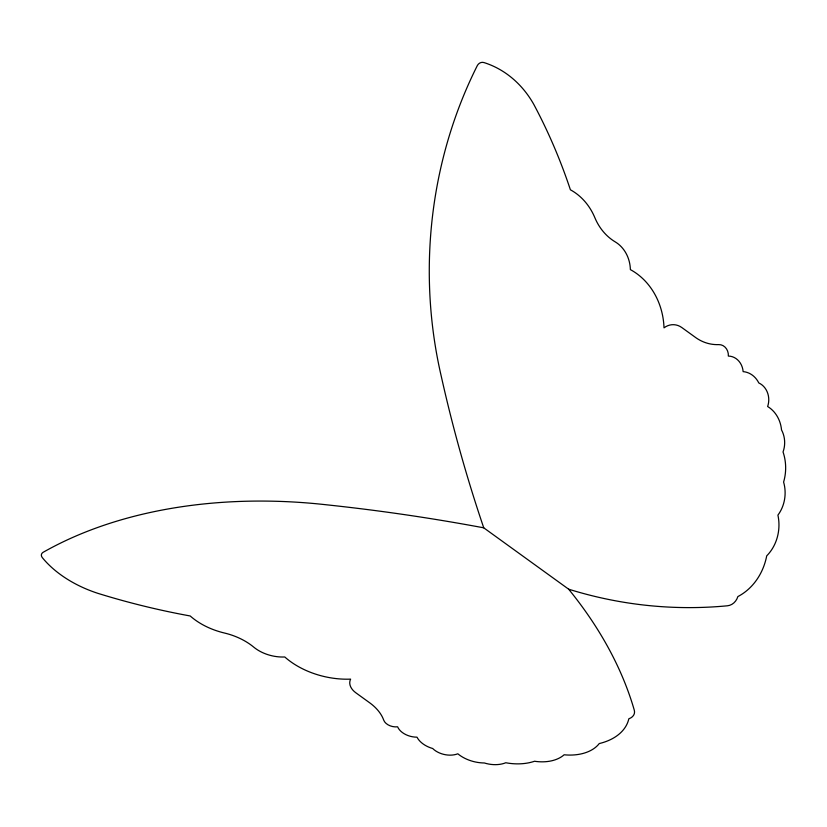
<?xml version="1.0" encoding="UTF-8"?>
<svg xmlns="http://www.w3.org/2000/svg" width="827" height="827" viewBox="0 0 827 827"><rect width="100%" height="100%" fill="white"/><g stroke="black" fill="none" stroke-linecap="round" stroke-linejoin="round"><path stroke-width="1.24" d="M483.743 527.822L568.645 589.186A526.065 344.673 12.5 0 1 634.288 710.186A13.832 9.066 12.5 0 1 628.82 718.808A58.159 38.104 12.5 0 1 599.244 743.566A40.968 26.846 12.5 0 1 564.128 754.782A34.196 22.401 12.5 0 1 534.542 761.253A43.996 28.821 12.5 0 1 505.793 762.752A24.396 15.982 12.5 0 1 484.374 762.98A30.113 19.734 12.5 0 1 457.817 753.79A18.173 11.909 12.5 0 1 432.686 748.507A22.587 14.803 12.5 0 1 417.004 737.177A17.181 11.258 12.5 0 1 397.611 726.799A10.741 7.04 12.5 0 1 383.707 720.121A46.881 30.713 12.5 0 0 368.976 702.288L355.92 692.85A18.659 12.229 12.5 0 1 350.617 679.132A67.69 44.348 12.5 0 1 284.777 656.979A32.532 21.316 12.5 0 1 253.713 647.107A53.393 34.982 12.5 0 0 224.365 632.996A59.327 38.869 12.5 0 1 190.2 615.97A517.64 339.142 12.5 0 1 97.689 593.279A99.426 65.137 12.5 0 1 42.342 557.656A6.864 4.497 12.5 0 1 42.89 552.446A410.781 269.137 12.5 0 1 326.438 504.79A1329.061 870.769 12.5 0 1 483.743 527.822A1329.061 1161.78 -88.9 0 1 441.225 376.12A410.781 359.073 -88.9 0 1 477.458 65.323A6.864 6.006 -88.9 0 1 484.012 62.583A99.426 86.907 -88.9 0 1 533.808 104.419A517.64 452.483 -88.9 0 1 570.403 189.796A59.327 51.863 -88.9 0 1 594.861 217.708A53.393 46.663 -88.9 0 0 615.216 241.877A32.532 28.438 -88.9 0 1 630.37 269.612A67.69 59.172 -88.9 0 1 664.009 327.854A18.659 16.313 -88.9 0 1 681.82 327.544L694.876 336.982A46.881 40.978 -88.9 0 0 718.704 344.611A10.741 9.386 -88.9 0 1 728.349 356.075A17.181 15.02 -88.9 0 1 743.132 371.623A22.587 19.745 -88.9 0 1 758.804 382.953A18.173 15.889 -88.9 0 1 767.632 406.512A30.113 26.33 -88.9 0 1 781.525 429.906A24.396 21.326 -88.9 0 1 783.045 451.966A43.996 38.456 -88.9 0 1 783.603 482.079A34.196 29.886 -88.9 0 1 777.918 515.128A40.968 35.809 -88.9 0 1 766.712 555.858A58.159 50.84 -88.9 0 1 737.88 596.567A13.832 12.095 -88.9 0 1 727.429 605.788A526.065 459.853 -88.9 0 1 568.645 589.186"/></g></svg>
